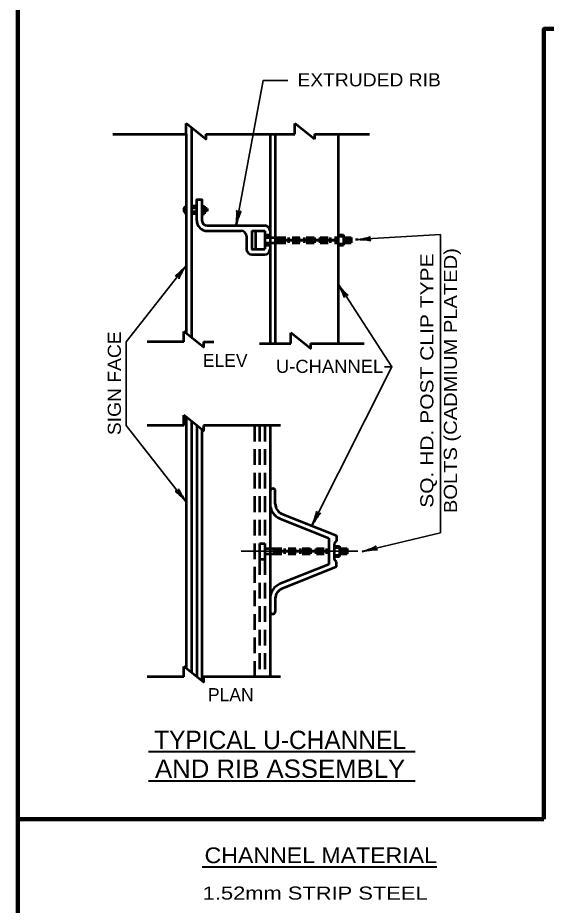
# Model space of a CAD drawing. Extents: x -14 to 842, y -11 to 533.
# Drawn here: x 300.8 to 422, y 196.4 to 399.9 of the extents above; entities that cross this region are included whole.
import ezdxf
from ezdxf.enums import TextEntityAlignment as Align

# ---------------------------------------------------------------- set-up
doc = ezdxf.new("R2010")
doc.units = 0
doc.header["$LTSCALE"] = 1.2
doc.linetypes.add('MEDIUM_DASHED', pattern=[4.5, 3, -1.5])
doc.linetypes.add('SHORT_DASHED', pattern=[2.7, 1.5, -1.2])
doc.layers.add('1', color=7, linetype='Continuous', lineweight=53)
doc.layers.add('61', color=7, linetype='Continuous', lineweight=53)

msp = doc.modelspace()

# ---------------------------------------------------------------- linework, layer by layer
at = {"layer": '1'}
for p, q in [((339.452, 373.232), (339.452, 375.632)), ((364.352, 373.232), (364.352, 375.632)), ((368.852, 372.032), (364.352, 375.632)), ((322.652, 373.232), (339.452, 373.232)), ((343.952, 373.232), (364.352, 373.232)), ((368.852, 373.232), (381.452, 373.232)), ((368.852, 373.232), (368.852, 372.032)), ((341.852, 356.732), (340.652, 356.732)), ((341.852, 356.252), (340.652, 356.252)), ((343.052, 356.732), (343.652, 356.732)), ((343.052, 356.252), (343.652, 356.252)), ((343.652, 356.732), (343.652, 354.932)), ((344.252, 356.132), (343.652, 356.132)), ((344.252, 356.132), (344.252, 355.532)), ((341.852, 355.412), (340.652, 355.412)), ((341.852, 354.932), (340.652, 354.932)), ((343.052, 355.412), (343.652, 355.412)), ((343.052, 354.932), (343.652, 354.932)), ((344.252, 355.532), (343.652, 355.532)), ((344.252, 352.232), (357.452, 352.232)), ((344.252, 351.032), (352.052, 351.032)), ((354.452, 351.032), (357.452, 351.032)), ((355.352, 351.032), (355.352, 346.832)), ((357.452, 351.032), (357.452, 346.832)), ((357.452, 350.132), (358.652, 350.132)), ((374.252, 350.132), (375.452, 350.132)), ((375.452, 350.132), (375.452, 347.732)), ((353.252, 349.832), (353.252, 346.832)), ((357.452, 349.532), (360.452, 349.532)), ((357.452, 348.332), (360.452, 348.332)), ((360.452, 349.532), (360.452, 348.332)), ((361.052, 349.232), (361.052, 348.632)), ((361.652, 349.532), (361.652, 348.332)), ((362.252, 349.232), (362.252, 348.632)), ((362.852, 349.532), (362.852, 348.332)), ((363.452, 349.232), (363.452, 348.632)), ((364.052, 349.532), (364.052, 348.332)), ((364.652, 349.232), (364.652, 348.632)), ((365.252, 349.532), (365.252, 348.332)), ((365.852, 349.232), (365.852, 348.632)), ((366.452, 349.532), (366.452, 348.332)), ((367.052, 349.232), (367.052, 348.632)), ((367.652, 349.532), (367.652, 348.332)), ((368.252, 349.232), (368.252, 348.632)), ((368.852, 349.532), (368.852, 348.332)), ((369.452, 349.232), (369.452, 348.632)), ((370.052, 349.532), (370.052, 348.332)), ((370.652, 349.232), (370.652, 348.632)), ((371.252, 349.532), (371.252, 348.332)), ((371.852, 349.232), (371.852, 348.632)), ((372.452, 349.532), (372.452, 348.332)), ((373.052, 349.232), (373.052, 348.632)), ((373.652, 349.532), (373.652, 348.332)), ((374.252, 349.832), (375.452, 349.832)), ((374.252, 348.032), (375.452, 348.032)), ((375.452, 349.532), (377.252, 349.532)), ((375.452, 348.332), (377.252, 348.332)), ((376.052, 349.232), (376.052, 348.632)), ((376.652, 349.532), (376.652, 348.332)), ((377.252, 349.532), (377.252, 348.332)), ((357.452, 347.732), (358.652, 347.732)), ((374.252, 347.732), (375.452, 347.732)), ((354.452, 345.632), (357.452, 345.632)), ((338.89, 325.582), (338.89, 327.982)), ((363.452, 325.232), (363.452, 327.632)), ((338.89, 325.582), (330.49, 325.582)), ((343.39, 325.582), (345.79, 325.582)), ((356.252, 325.232), (363.452, 325.232)), ((367.952, 325.232), (380.252, 325.232)), ((338.89, 306.382), (338.89, 308.782)), ((338.89, 306.382), (330.49, 306.382)), ((361.052, 306.382), (343.39, 306.382)), ((359.852, 288.419), (359.852, 291.419)), ((358.652, 285.982), (358.652, 269.182)), ((360.915, 285.077), (372.152, 280.582)), ((361.361, 286.191), (373.909, 281.172)), ((373.909, 281.172), (373.909, 279.971)), ((356.252, 279.382), (356.252, 275.782)), ((356.252, 279.382), (357.452, 279.382)), ((357.452, 279.382), (357.452, 275.782)), ((372.152, 280.582), (372.152, 274.582)), ((373.909, 279.971), (373.352, 279.382)), ((373.352, 279.382), (373.352, 275.782)), ((373.352, 278.782), (374.552, 278.782)), ((374.552, 278.782), (374.552, 276.382)), ((357.452, 278.182), (359.552, 278.182)), ((357.452, 276.982), (359.552, 276.982)), ((359.552, 278.182), (359.552, 276.982)), ((360.152, 277.882), (360.152, 277.282)), ((360.752, 278.182), (360.752, 276.982)), ((361.352, 277.882), (361.352, 277.282)), ((361.952, 278.182), (361.952, 276.982)), ((362.552, 277.882), (362.552, 277.282)), ((363.152, 278.182), (363.152, 276.982)), ((363.752, 277.882), (363.752, 277.282)), ((364.352, 278.182), (364.352, 276.982)), ((364.952, 277.882), (364.952, 277.282)), ((365.552, 278.182), (365.552, 276.982)), ((366.152, 277.882), (366.152, 277.282)), ((366.752, 278.182), (366.752, 276.982)), ((367.352, 277.882), (367.352, 277.282)), ((367.952, 278.182), (367.952, 276.982)), ((368.552, 277.882), (368.552, 277.282)), ((369.152, 278.182), (369.152, 276.982)), ((369.752, 277.882), (369.752, 277.282)), ((370.352, 278.182), (370.352, 276.982)), ((370.952, 277.882), (370.952, 277.282)), ((371.552, 278.182), (371.552, 276.982)), ((372.152, 277.882), (372.152, 277.282)), ((373.352, 278.482), (374.552, 278.482)), ((374.552, 278.182), (376.352, 278.182)), ((374.552, 276.982), (376.352, 276.982)), ((375.152, 277.882), (375.152, 277.282)), ((375.752, 278.182), (375.752, 276.982)), ((376.352, 278.182), (376.352, 276.982)), ((356.252, 275.782), (357.452, 275.782)), ((373.352, 276.682), (374.552, 276.682)), ((373.352, 276.382), (374.552, 276.382)), ((373.909, 275.192), (373.352, 275.782)), ((373.909, 273.992), (373.909, 275.192)), ((372.152, 274.582), (360.915, 270.087)), ((373.909, 273.992), (361.361, 268.973)), ((359.852, 266.745), (359.852, 263.745)), ((338.89, 248.782), (338.89, 251.182)), ((338.89, 248.782), (330.49, 248.782)), ((361.052, 248.782), (343.39, 248.782))]:
    msp.add_line(p, q, dxfattribs=at)
at = {"layer": '1', "lineweight": 35}
for p, q in [((397.69, 350.182), (378.239, 349.03)), ((397.69, 350.182), (397.69, 281.782)), ((325.69, 325.582), (339.452, 343.092)), ((325.69, 325.582), (325.69, 306.382)), ((386.596, 319.856), (384.881, 319.856)), ((325.69, 306.382), (339.452, 288.872)), ((397.69, 281.782), (379.774, 277.545)), ((378.752, 277.582), (352.052, 277.582))]:
    msp.add_line(p, q, dxfattribs=at)
at = {"layer": '1', "linetype": 'SHORT_DASHED'}
for p, q in [((360.452, 349.532), (374.252, 349.532)), ((360.452, 348.332), (374.252, 348.332)), ((359.552, 278.182), (372.152, 278.182)), ((359.552, 276.982), (372.152, 276.982))]:
    msp.add_line(p, q, dxfattribs=at)
at = {"layer": '1', "lineweight": 40}
for p, q in [((330.809, 231.656), (391.889, 231.656)), ((330.809, 224.917), (391.889, 224.917)), ((343.071, 205.246), (396.902, 205.246))]:
    msp.add_line(p, q, dxfattribs=at)
at = {"layer": '1', "lineweight": 106}
msp.add_line((421.426, 216.149), (300.826, 216.149), dxfattribs=at)
at = {"layer": '1', "lineweight": 35}
for points in [[(350.852, 352.232), (357.091, 385.539), (362.719, 385.539)], [(374.252, 338.892), (386.596, 319.856), (368.226, 283.445)]]:
    msp.add_lwpolyline(points, dxfattribs=at)
at = {"layer": '1'}
for points in [[(343.952, 373.232), (343.952, 372.032), (339.452, 375.632)], [(341.852, 353.432), (341.852, 358.232), (343.052, 358.232), (343.052, 353.432)], [(354.452, 351.032), (354.452, 346.832), (357.452, 346.832)], [(343.39, 325.582), (343.39, 324.382), (338.89, 327.982)], [(367.952, 325.232), (367.952, 324.032), (363.452, 327.632)], [(343.39, 306.382), (343.39, 305.182), (338.89, 308.782)], [(343.39, 248.782), (343.39, 247.582), (338.89, 251.182)]]:
    msp.add_lwpolyline(points, dxfattribs=at)
for centre, radius, start, end in [((339.827, 355.832), 0.975, 112.61986, 247.38013), ((344.252, 353.432), 2.4, 180, 270), ((344.252, 353.432), 1.2, 180, 270), ((357.452, 351.032), 1.2, 0, 90), ((352.052, 349.832), 1.2, 0, 90), ((354.452, 346.832), 1.2, 180, 270), ((357.452, 346.832), 1.2, 270, 0), ((359.249, 291.357), 0.607, 5.8664, 169.45485), ((362.252, 288.419), 3.6, 180, 248.19723), ((362.252, 288.419), 2.4, 180, 248.20034), ((362.252, 266.745), 3.6, 111.80115, 180), ((362.252, 266.745), 2.4, 111.80072, 180), ((359.249, 263.807), 0.607, 190.54515, 354.1336)]:
    msp.add_arc(centre, radius, start, end, dxfattribs=at)
at = {"layer": '1', "lineweight": 40}
for centre, major_axis, ratio, start_param, end_param in [((350.768, 353.58), (-0.21, -2.141), 0.122415, 0.8963533, 3.1415927), ((350.768, 353.58), (-0.21, -2.141), 0.122415, 0.8963533, 3.1415927), ((351.35, 353.507), (0.595, 2.033), 0.07063, 6.2823074, 8.5597026), ((351.35, 353.507), (0.595, 2.033), 0.07063, 6.2823074, 8.5597026), ((379.526, 349.438), (-2.128, -0.314), 0.122415, 0.8963533, 3.1415927), ((379.596, 348.856), (-2.117, 0.086), 0.07063, 3.1407148, 5.41811), ((338.422, 342.191), (-1.468, -1.527), 0.07063, 6.2823074, 8.5597026), ((338.422, 342.191), (-1.468, -1.527), 0.07063, 6.2823074, 8.5597026), ((338.904, 341.857), (1.177, 1.801), 0.122415, 0.8963533, 3.1415927), ((338.904, 341.857), (1.177, 1.801), 0.122415, 0.8963533, 3.1415927), ((374.771, 337.625), (-0.97, 1.883), 0.07063, 3.1407148, 5.41811), ((374.771, 337.625), (-0.97, 1.883), 0.07063, 3.1407148, 5.41811), ((375.243, 337.973), (-1.323, 1.696), 0.122415, 0.8963533, 3.1415927), ((375.243, 337.973), (-1.323, 1.696), 0.122415, 0.8963533, 3.1415927), ((338.383, 289.697), (1.472, -1.569), 0.122415, 0.8963533, 3.1415927), ((338.383, 289.697), (1.472, -1.569), 0.122415, 0.8963533, 3.1415927), ((338.821, 290.086), (1.137, -1.787), 0.07063, 3.1407148, 5.41811), ((338.821, 290.086), (1.137, -1.787), 0.07063, 3.1407148, 5.41811), ((368.52, 284.763), (-0.798, -1.998), 0.122415, 0.8963533, 3.1415927), ((368.52, 284.763), (-0.798, -1.998), 0.122415, 0.8963533, 3.1415927), ((369.059, 284.531), (-1.138, -1.787), 0.07063, 3.1407148, 5.41811), ((369.059, 284.531), (-1.138, -1.787), 0.07063, 3.1407148, 5.41811), ((380.972, 278.169), (-2.042, -0.675), 0.122415, 0.8963533, 3.1415927), ((380.972, 278.169), (-2.042, -0.675), 0.122415, 0.8963533, 3.1415927), ((381.141, 277.608), (-2.1, -0.28), 0.07063, 3.1407148, 5.41811), ((381.141, 277.608), (-2.1, -0.28), 0.07063, 3.1407148, 5.41811)]:
    msp.add_ellipse(centre, major_axis=major_axis, ratio=ratio, start_param=start_param, end_param=end_param, dxfattribs=at)
at = {"layer": '61', "lineweight": 106}
msp.add_line((300.826, 515.549), (300.826, 11.525), dxfattribs=at)
at = {"layer": '61'}
for p, q in [((340.652, 374.672), (340.652, 326.572)), ((339.452, 373.232), (339.452, 327.532)), ((358.652, 373.232), (358.652, 325.232)), ((359.852, 373.232), (359.852, 325.232)), ((374.252, 373.232), (374.252, 325.232)), ((339.452, 308.332), (339.452, 250.732)), ((340.652, 307.372), (340.652, 249.772)), ((341.852, 306.412), (341.852, 248.812)), ((343.052, 305.452), (343.052, 247.852)), ((358.652, 306.382), (358.652, 285.982)), ((358.652, 269.182), (358.652, 248.782))]:
    msp.add_line(p, q, dxfattribs=at)
at = {"layer": '61', "linetype": 'MEDIUM_DASHED'}
for p, q in [((355.052, 306.382), (355.052, 248.782)), ((356.252, 306.382), (356.252, 279.382)), ((357.452, 306.382), (357.452, 279.382)), ((356.252, 275.782), (356.252, 248.782)), ((357.452, 275.782), (357.452, 248.782))]:
    msp.add_line(p, q, dxfattribs=at)
at = {"layer": '61', "lineweight": 106}
msp.add_lwpolyline([(575.674, 397.349), (421.426, 397.349), (421.426, 216.149)], dxfattribs=at)

# ---------------------------------------------------------------- texts
at = {"layer": '1'}
for s, height, width, p in [('EXTRUDED RIB', 3, 1.1, (364.936, 384.174)), ('U-CHANNEL', 3, 1.05, (360.006, 318.476)), ('CHANNEL MATERIAL', 3.6, 1.1, (343.646, 206.076)), ('1.52mm STRIP STEEL', 3, 1.25, (343.213, 197.713))]:
    msp.add_text(s, height=height, dxfattribs=dict(at, width=width)).set_placement(p)
for s, width, p in [('BOLTS (CADMIUM PLATED)', 1.15, (401.49, 316.706)), ('SQ. HD. POST CLIP TYPE', 1.2, (396.09, 316.706))]:
    msp.add_text(s, height=3, rotation=90, dxfattribs=dict(at, width=width)).set_placement(p, align=Align.CENTER)
at = {"layer": '1', "width": 1.1}
msp.add_text('SIGN FACE', height=3, rotation=90, dxfattribs=at).set_placement((324.459, 304.212))
at = {"layer": '1'}
for s, p in [('ELEV', (343.239, 319.847)), ('PLAN', (344.411, 243.202))]:
    msp.add_text(s, height=3, dxfattribs=at).set_placement(p)
msp.add_text('TYPICAL U-CHANNEL', height=4.2, dxfattribs=at).set_placement((360.956, 232.233), align=Align.CENTER)
at = {"layer": '1', "width": 1.05}
msp.add_text('AND RIB ASSEMBLY', height=4.2, dxfattribs=at).set_placement((360.956, 225.633), align=Align.CENTER)

doc.saveas('drawing.dxf')
